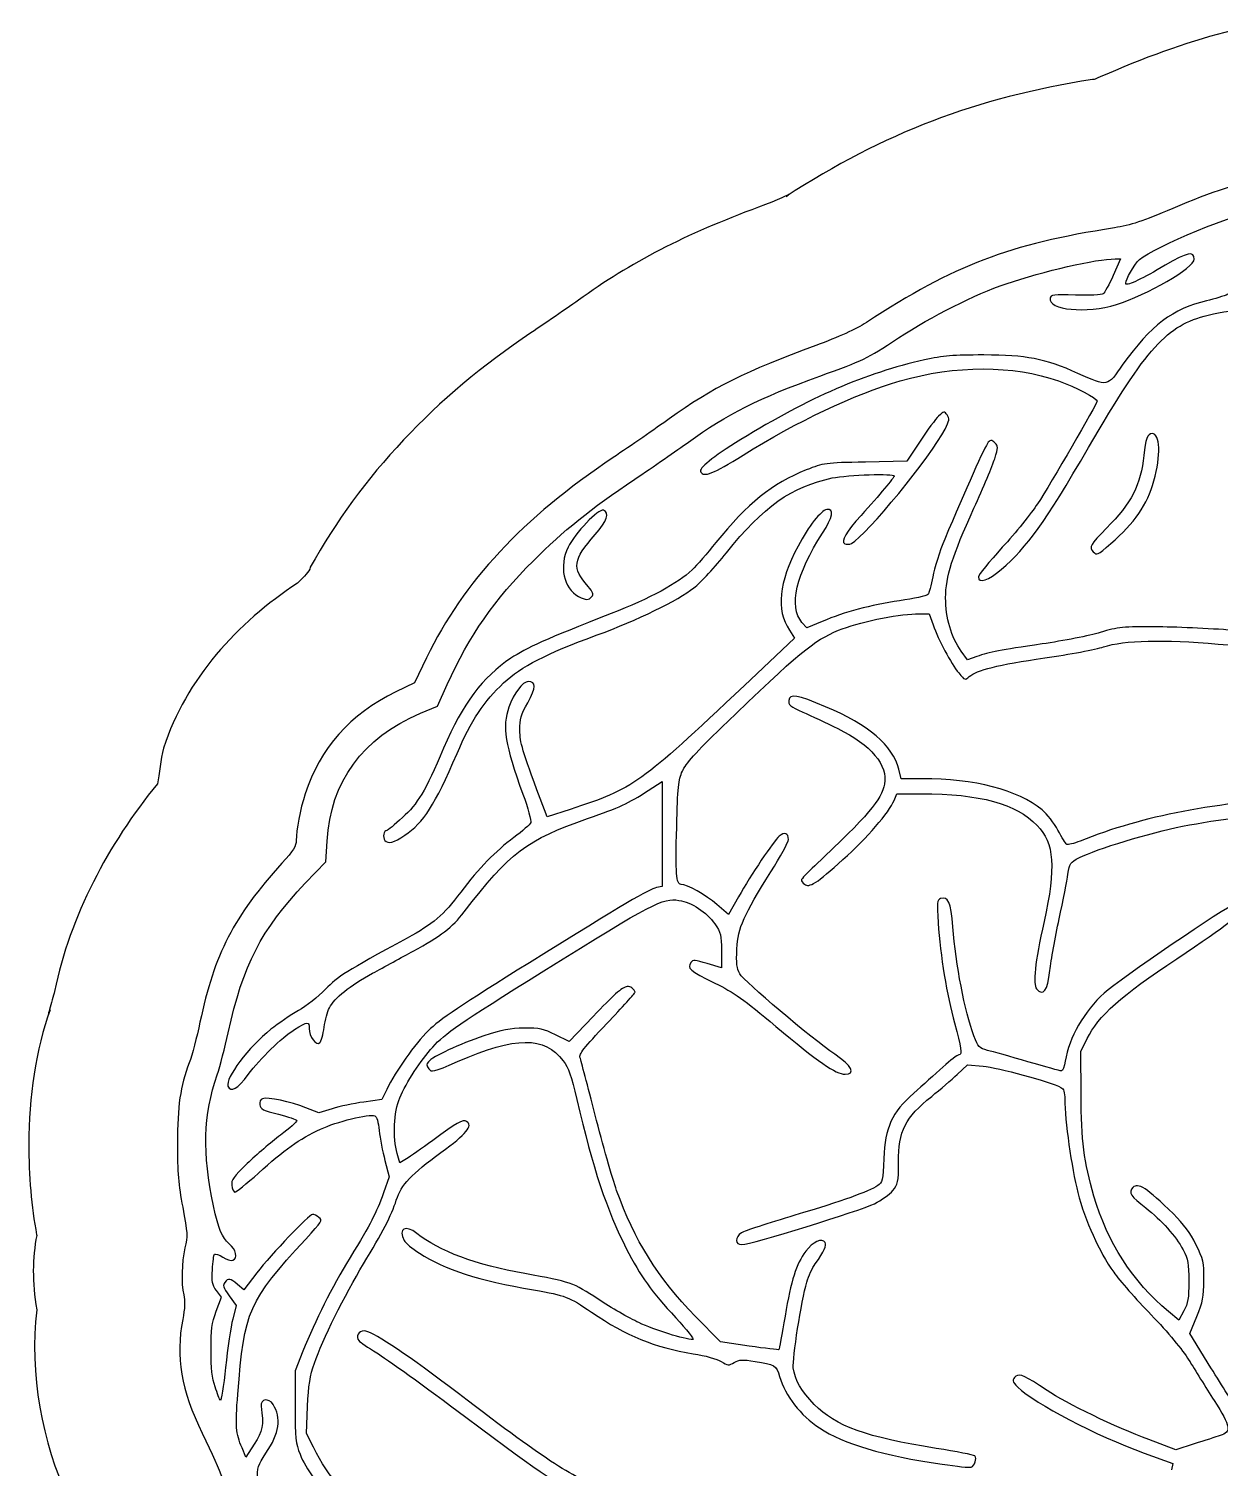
# Model space of a CAD drawing. Extents: x 3 to 1707, y 187 to 1378.
# Drawn here: x 2.9 to 86.6, y 251.8 to 352.9 of the extents above; entities that cross this region are included whole.
import ezdxf

# ---------------------------------------------------------------- set-up
doc = ezdxf.new("R2010")
doc.units = 0
doc.layers.add('Drawings', color=7, linetype='CONTINUOUS')

msp = doc.modelspace()

# ---------------------------------------------------------------- linework, layer by layer
at = {"layer": 'Drawings', "color": 7}
for points in [[(79.254767, 336.747891), (79.629465, 336.747891), (79.123007, 335.587492)], [(67.224002, 325.972052), (67.223827, 325.971939)], [(65.552147, 323.935135), (64.62162, 322.527895), (61.714704, 322.4703)], [(70.567171, 323.995807), (70.567188, 323.996852)], [(81.865309, 324.470063), (81.865411, 324.470063)], [(43.309768, 319.079165), (43.30978, 319.079644)], [(65.234651, 311.800673), (66.202259, 311.811966), (66.473984, 311.021925)], [(56.378519, 310.656705), (56.740863, 310.105317), (53.224573, 306.780613)], [(58.671927, 311.269782), (57.593156, 310.813058), (57.25965, 311.199849)], [(30.891616, 308.724023), (30.031058, 306.950575), (28.721722, 306.316888)], [(69.533348, 308.795876), (68.882781, 308.565496), (68.442225, 309.178629)], [(30.463196, 304.817384), (31.661371, 305.327608), (32.340756, 306.837728)], [(65.692025, 300.222116), (64.226224, 300.222116), (64.061574, 300.880478)], [(46.455526, 299.386366), (47.447818, 300.024119), (47.439347, 296.3373), (47.430876, 292.650482), (47.047955, 292.568042)], [(40.962851, 298.061426), (39.348828, 297.534741), (38.862968, 298.839129)], [(63.723962, 298.679076), (63.925716, 299.160503), (65.60975, 299.160503)], [(22.368255, 292.868158), (23.801128, 294.386493), (23.89177, 295.826652)], [(52.808242, 291.926394), (52.104172, 290.67963), (51.284806, 291.383249)], [(51.601858, 288.1243), (51.601858, 286.918672), (50.601321, 287.223163)], [(42.593356, 283.515848), (40.909322, 281.742372), (39.945845, 282.219677)], [(76.866838, 278.018879), (76.854131, 281.051485), (77.294709, 281.960838)], [(68.170485, 279.438484), (68.895152, 280.109184), (69.990388, 280.022792)], [(28.091291, 278.380373), (27.753674, 277.680875), (26.473137, 277.499902)], [(24.25796, 277.030813), (23.319191, 276.738659), (22.409241, 277.100774)], [(27.96364, 273.38928), (28.264196, 272.245369), (27.856567, 271.113795)], [(29.46649, 273.500376), (29.017692, 273.233011), (28.828391, 273.883129)], [(18.963049, 265.492347), (18.044877, 264.311394), (17.60019, 264.685847)], [(16.105579, 262.793199), (16.472015, 263.788973), (16.122044, 264.258062)], [(17.015523, 263.891825), (17.505494, 263.196449), (17.266692, 262.241811)], [(53.558045, 260.349785), (51.528154, 260.646033), (49.782374, 262.440062)], [(84.088811, 262.819004), (83.73884, 262.164735), (83.001817, 262.781963)], [(85.986945, 258.823572), (84.504679, 261.234801), (84.998761, 262.428092)], [(22.199222, 259.983407), (21.651597, 258.617303), (21.651597, 256.119653)], [(22.940387, 253.235241), (22.442174, 254.218649), (22.528608, 256.115559)], [(18.781897, 253.464888), (18.193096, 252.555507), (17.921342, 253.197438)], [(84.817281, 253.478496), (83.524388, 253.071152), (81.630385, 253.774772)], [(67.100171, 252.050279), (67.104407, 252.050279)], [(81.296955, 252.832499), (83.314495, 252.104176), (83.228062, 251.651575)]]:
    msp.add_lwpolyline(points, dxfattribs=at)
msp.add_lwpolyline([(44.98554, 285.614454)], close=True, dxfattribs=at)
for points in [[(88.045886, 352.916323), (85.167388, 352.251354), (82.38795, 351.309844), (79.288121, 349.994841)], [(79.288121, 349.994841), (77.373734, 349.182695), (77.930511, 349.391223), (77.661724, 349.348817)], [(77.661724, 349.348817), (69.448088, 348.05417), (63.05697, 345.6142), (56.139915, 341.127573)], [(90.32262, 342.641956), (88.010386, 342.108016), (86.057165, 341.455187), (83.306524, 340.288294)], [(56.139915, 341.127573), (56.734744, 341.513403), (55.882901, 340.998266), (54.707045, 340.567941)], [(54.707045, 340.567941), (49.41607, 338.630742), (45.572155, 336.719291), (41.889472, 334.078981)], [(83.306524, 340.288294), (81.192286, 339.391364), (80.349331, 339.110785), (79.205567, 338.930434)], [(80.807041, 336.533886), (81.384795, 337.305858), (86.654055, 339.563387), (89.65128, 340.323585)], [(79.205567, 338.930434), (71.744512, 337.754393), (68.041738, 336.342213), (61.780584, 332.280999)], [(84.817433, 336.731403), (84.817433, 337.31797), (84.329276, 337.216783), (82.783409, 336.303478)], [(71.612812, 335.003212), (74.200408, 335.889753), (77.959217, 336.747891), (79.254767, 336.747891)], [(79.357706, 333.542472), (81.492458, 334.201314), (84.817433, 336.14303), (84.817433, 336.731403)], [(80.012383, 334.978509), (79.919427, 335.071395), (80.363156, 335.94077), (80.807041, 336.533886)], [(82.783409, 336.303478), (81.198162, 335.366908), (80.135076, 334.855893), (80.012383, 334.978509)], [(64.036736, 331.188838), (66.442045, 332.756779), (69.388234, 334.241066), (71.612812, 335.003212)], [(79.123007, 335.587492), (78.845718, 334.950106), (78.529191, 334.366589), (78.418937, 334.291377)], [(41.889472, 334.078981), (41.131054, 333.535216), (39.322451, 332.285968), (38.22085, 331.548412)], [(74.688547, 333.990979), (74.522625, 333.149781), (77.239252, 332.888627), (79.357706, 333.542472)], [(76.47963, 334.200749), (74.945589, 334.24084), (74.733026, 334.214866), (74.688547, 333.990979)], [(78.418937, 334.291377), (78.308671, 334.216842), (77.437056, 334.175622), (76.47963, 334.200749)], [(85.67386, 333.801734), (83.34105, 333.272255), (81.738265, 332.054289), (79.810638, 329.341335)], [(87.168479, 334.258457), (86.917056, 334.136774), (86.244699, 333.931295), (85.67386, 333.801734)], [(77.385449, 323.486034), (81.544276, 330.601905), (82.8534, 332.051522), (85.789132, 332.801839)], [(85.789132, 332.801839), (87.82183, 333.321408), (89.207689, 333.205936), (95.053353, 332.024164)], [(61.780584, 332.280999), (61.049126, 331.806545), (59.82359, 331.24536), (58.235477, 330.663904)], [(38.22085, 331.548412), (31.450499, 327.015454), (26.27988, 321.496943), (22.718709, 315.081163)], [(58.502908, 328.510131), (61.645088, 329.644189), (61.728297, 329.684054), (64.036736, 331.188838)], [(58.235477, 330.663904), (53.30925, 328.860247), (50.998578, 327.70555), (47.933658, 325.508129)], [(70.027607, 329.995604), (67.870299, 329.997693), (67.189078, 329.942526), (65.856659, 329.645827)], [(76.644318, 328.703554), (74.293083, 329.745489), (73.02966, 329.991369), (70.027607, 329.995604)], [(65.856659, 329.645827), (61.703906, 328.7212), (57.772188, 327.014353), (52.964966, 324.04976)], [(64.15614, 328.168626), (68.012914, 329.292436), (72.130525, 329.292746), (75.285567, 328.168626)], [(79.810638, 329.341335), (78.659494, 327.721248), (78.798063, 327.749142), (76.644318, 328.703554)], [(49.275749, 323.872825), (51.959244, 325.81519), (54.302909, 326.994308), (58.502908, 328.510131)], [(53.125542, 322.963472), (56.903662, 325.327693), (60.938508, 327.231069), (64.15614, 328.168626)], [(75.285567, 328.168626), (76.46831, 327.747279), (77.990712, 326.950123), (77.990712, 326.753143)], [(77.990712, 326.753143), (77.990712, 326.567653), (74.702439, 320.892873), (73.811524, 319.54001)], [(66.861502, 325.700339), (66.650006, 325.501579), (66.062397, 324.708433), (65.552147, 323.935135)], [(67.223827, 325.971939), (67.147304, 325.960646), (67.047373, 325.874818), (66.861502, 325.700339)], [(67.454587, 325.778657), (67.354034, 325.916151), (67.300497, 325.981933), (67.224002, 325.972052)], [(67.31038, 324.791099), (67.619644, 325.400505), (67.635581, 325.531308), (67.454587, 325.778657)], [(47.933658, 325.508129), (46.991746, 324.832827), (45.216684, 323.606024), (43.989165, 322.784137)], [(60.734842, 316.759128), (61.796642, 317.327004), (66.333959, 322.867678), (67.31038, 324.791099)], [(45.512406, 321.268172), (46.792945, 322.1308), (48.486507, 323.301561), (49.275749, 323.872825)], [(52.964966, 324.04976), (50.939311, 322.800568), (49.98452, 322.029105), (50.144529, 321.770181)], [(70.344849, 323.856817), (70.141824, 323.646199), (68.72604, 320.490413), (67.293844, 317.059243)], [(70.567188, 323.996852), (70.501198, 323.999675), (70.438596, 323.95422), (70.344849, 323.856817)], [(70.814218, 323.823022), (70.701862, 323.935389), (70.633133, 323.991007), (70.567171, 323.995807)], [(70.801511, 322.707908), (71.056069, 323.513279), (71.054516, 323.582506), (70.814218, 323.823022)], [(81.865411, 324.470063), (81.535743, 324.470063), (81.379699, 324.065232), (81.268391, 322.931117)], [(81.984837, 321.141209), (82.483112, 322.938937), (82.427268, 324.470063), (81.865309, 324.470063)], [(43.989165, 322.784137), (37.623934, 318.522412), (33.475861, 314.069777), (30.891616, 308.724023)], [(50.144529, 321.770181), (50.380563, 321.388501), (51.009723, 321.639463), (53.125542, 322.963472)], [(69.339822, 319.230944), (69.993508, 320.671612), (70.652679, 322.236136), (70.801511, 322.707908)], [(71.246378, 314.910891), (73.151679, 316.577082), (74.232243, 318.090732), (77.385449, 323.486034)], [(81.268391, 322.931117), (81.067286, 320.883471), (80.402434, 319.580947), (78.649696, 317.816506)], [(57.560223, 321.914818), (55.17355, 320.965996), (53.425536, 319.562963), (51.21525, 316.816638)], [(61.714704, 322.4703), (58.84835, 322.41327), (58.787109, 322.402541), (57.560223, 321.914818)], [(59.388447, 321.351092), (60.506784, 321.582037), (63.736454, 321.685878), (63.736454, 321.491127)], [(38.393374, 315.540428), (40.500654, 317.643918), (42.390949, 319.165416), (45.512406, 321.268172)], [(51.952349, 316.096559), (54.526666, 319.333712), (56.555885, 320.766389), (59.388447, 321.351092)], [(63.736454, 321.491127), (63.736454, 321.381019), (62.72114, 320.173047), (61.414207, 318.725999)], [(78.954406, 316.746649), (80.618095, 318.169755), (81.525032, 319.482415), (81.984837, 321.141209)], [(43.30978, 319.079644), (42.966747, 319.21121), (41.304994, 317.478276), (40.826977, 316.491452)], [(42.729213, 317.371527), (43.58117, 318.347764), (43.770245, 318.902624), (43.309768, 319.079165)], [(59.001322, 319.137211), (58.597511, 319.079052), (57.72251, 317.962611), (56.983782, 316.561357)], [(58.708989, 317.483075), (59.427479, 318.589973), (59.536596, 319.214315), (59.001322, 319.137211)], [(61.414207, 318.725999), (60.343997, 317.540953), (59.976045, 316.906475), (60.261336, 316.73033)], [(67.3511, 312.927136), (67.361548, 314.440672), (67.798255, 315.833485), (69.339822, 319.230944)], [(73.811524, 319.54001), (73.371135, 318.871258), (72.257561, 317.493973), (71.332832, 316.478634)], [(78.649696, 317.816506), (77.510551, 316.669743), (77.402826, 316.482587), (77.71917, 316.166463)], [(42.231, 313.734116), (41.087679, 315.049232), (41.158975, 315.572246), (42.729213, 317.371527)], [(51.21525, 316.816638), (50.611461, 316.066434), (49.857089, 315.199431), (49.53535, 314.89093)], [(57.25965, 311.199849), (56.312554, 312.300197), (56.847323, 314.615067), (58.708989, 317.483075)], [(60.261336, 316.73033), (60.369061, 316.663983), (60.582002, 316.677535), (60.734842, 316.759128)], [(67.293844, 317.059243), (66.93251, 316.193567), (66.555073, 315.002422), (66.453882, 314.409362)], [(77.71917, 316.166463), (77.977172, 315.908697), (77.972118, 315.906439), (78.954406, 316.746649)], [(40.826977, 316.491452), (40.179067, 315.15392), (40.50943, 313.6056), (41.568111, 313.030948)], [(49.667186, 313.6318), (50.145644, 314.007891), (51.173713, 315.117443), (51.952349, 316.096559)], [(56.983782, 316.561357), (55.61643, 313.967743), (55.425329, 312.105785), (56.378519, 310.656705)], [(71.332832, 316.478634), (70.408103, 315.463267), (69.648798, 314.525484), (69.648798, 314.396544)], [(22.718709, 315.081163), (22.631428, 314.723905), (22.328325, 314.477629), (21.816999, 313.970171)], [(32.340756, 306.837728), (33.910382, 310.306476), (35.637969, 312.789981), (38.393374, 315.540428)], [(49.53535, 314.89093), (48.553005, 313.948997), (46.611609, 312.898762), (43.849165, 311.817217)], [(69.648798, 314.396544), (69.648798, 313.918392), (70.381961, 314.154871), (71.246378, 314.910891)], [(21.816999, 313.970171), (17.59027, 311.161904), (13.963454, 307.221328), (12.416889, 302.374816)], [(42.490415, 313.014009), (42.631233, 313.183688), (42.580209, 313.33256), (42.231, 313.734116)], [(42.807534, 310.298881), (45.735595, 311.37941), (48.527911, 312.73631), (49.667186, 313.6318)], [(66.453882, 314.409362), (66.352681, 313.816302), (66.191701, 313.252435), (66.09978, 313.158476)], [(41.568111, 313.030948), (42.082199, 312.75229), (42.270075, 312.749184), (42.490415, 313.014009)], [(64.11517, 312.722307), (62.057449, 312.422558), (60.253127, 311.942232), (58.671927, 311.269782)], [(66.09978, 313.158476), (66.007869, 313.064461), (65.116086, 312.868101), (64.11517, 312.722307)], [(68.442225, 309.178629), (67.760942, 310.118501), (67.342669, 311.557136), (67.3511, 312.927136)], [(43.849165, 311.817217), (39.204965, 309.998879), (37.931553, 309.435266), (36.80423, 308.681759)], [(59.824358, 310.648517), (61.155976, 311.199792), (63.900882, 311.783818), (65.234651, 311.800673)], [(51.634774, 303.842728), (57.099709, 309.125184), (58.049527, 309.913757), (59.824358, 310.648517)], [(66.473984, 311.021925), (66.828403, 309.9888), (67.721509, 308.312981), (68.273311, 307.647814)], [(82.313859, 310.886153), (79.752486, 310.905916), (79.497677, 310.880507), (78.21701, 310.495269)], [(87.818848, 310.618788), (86.291573, 310.754023), (83.815244, 310.875707), (82.313859, 310.886153)], [(36.301985, 306.949446), (37.566565, 308.119501), (39.254753, 308.987775), (42.807534, 310.298881)], [(74.124276, 309.688769), (71.112986, 309.254406), (70.489236, 309.133823), (69.533348, 308.795876)], [(78.21701, 310.495269), (77.466309, 310.269406), (75.625683, 309.9054), (74.124276, 309.688769)], [(78.443373, 309.483036), (79.891907, 309.953621), (82.64944, 310.02378), (86.492954, 309.684619)], [(86.492954, 309.684619), (90.211623, 309.356581), (93.780364, 309.318664), (95.048971, 309.598226)], [(36.80423, 308.681759), (34.814055, 307.35151), (33.443374, 305.514651), (32.081545, 302.357397)], [(69.014445, 307.396824), (69.522019, 307.85589), (71.025426, 308.225459), (74.317708, 308.705333)], [(74.317708, 308.705333), (76.045191, 308.95717), (77.901203, 309.306891), (78.443373, 309.483036)], [(68.273311, 307.647814), (68.700186, 307.133242), (68.718548, 307.129176), (69.014445, 307.396824)], [(33.024527, 301.987066), (34.029173, 304.315149), (34.933159, 305.682919), (36.301985, 306.949446)], [(38.035378, 307.039819), (37.63203, 307.039819), (37.023562, 306.237808), (36.672496, 305.241696)], [(37.990057, 305.562647), (38.585731, 306.640973), (38.597788, 307.039819), (38.035378, 307.039819)], [(53.224573, 306.780613), (45.850288, 299.80825), (45.471247, 299.537299), (40.962851, 298.061426)], [(28.721722, 306.316888), (25.530294, 304.771279), (23.376634, 302.346301), (22.360284, 299.16135)], [(37.43834, 303.632817), (37.427893, 304.411649), (37.507069, 304.68819), (37.990057, 305.562647)], [(56.333164, 305.71118), (56.291204, 305.417304), (56.433096, 305.300392), (57.317217, 304.904708)], [(58.914798, 305.279161), (56.898438, 306.129619), (56.404421, 306.210958), (56.333164, 305.71118)], [(23.89177, 295.826652), (24.146864, 300.021154), (26.379421, 303.075839), (30.463196, 304.817384)], [(36.672496, 305.241696), (36.185097, 303.858595), (36.378728, 302.645287), (37.652457, 299.131282)], [(57.317217, 304.904708), (57.886263, 304.650047), (58.994991, 304.125424), (59.779444, 303.740243)], [(64.061574, 300.880478), (63.638432, 302.559883), (61.961796, 303.993972), (58.914798, 305.279161)], [(38.862968, 298.839129), (37.600709, 302.23241), (37.450988, 302.737326), (37.43834, 303.632817)], [(48.855507, 300.748433), (49.088152, 301.274073), (49.807705, 302.076649), (51.634774, 303.842728)], [(59.779444, 303.740243), (62.101482, 302.600115), (63.309184, 301.165489), (63.061036, 299.84357)], [(12.416889, 302.374816), (12.15883, 301.566114), (12.158887, 300.550831), (11.976334, 299.864801)], [(32.081545, 302.357397), (30.754355, 299.280437), (30.284243, 298.486528), (29.191116, 297.485532)], [(29.360014, 296.251106), (30.698485, 297.156195), (31.442208, 298.320406), (33.024527, 301.987066)], [(48.456124, 296.81884), (48.530133, 299.631061), (48.581129, 300.128524), (48.855507, 300.748433)], [(11.976334, 299.864801), (8.499335, 295.598728), (5.863419, 290.594225), (4.750246, 285.278003)], [(63.061036, 299.84357), (62.855074, 298.745819), (61.905361, 297.631439), (58.157179, 294.103487)], [(74.124527, 298.028958), (72.406552, 299.435774), (69.390561, 300.222116), (65.692025, 300.222116)], [(22.360284, 299.16135), (22.002641, 298.04059), (21.726202, 296.61466), (21.726202, 295.881904)], [(37.652457, 299.131282), (38.006031, 298.155836), (38.255108, 297.25741), (38.208308, 297.135613)], [(42.198101, 297.419523), (44.483224, 298.21298), (45.020713, 298.462784), (46.455526, 299.386366)], [(60.137663, 294.531413), (61.822731, 296.054096), (63.385526, 297.862553), (63.723962, 298.679076)], [(65.60975, 299.160503), (69.798299, 299.158414), (72.280702, 298.481813), (73.774604, 296.938548)], [(93.011179, 298.94232), (86.226071, 298.574248), (81.263839, 297.623449), (76.804965, 295.839809)], [(29.191116, 297.485532), (28.649308, 296.989395), (28.15415, 296.584395), (28.091749, 296.584395)], [(33.522661, 290.85648), (36.726505, 295.026505), (37.929782, 295.937382), (42.198101, 297.419523)], [(75.240357, 296.601137), (74.971398, 297.105404), (74.468404, 297.747335), (74.124527, 298.028958)], [(83.99819, 296.876803), (86.521595, 297.383413), (89.593238, 297.736719), (92.793036, 297.889036)], [(28.091749, 296.584395), (27.877768, 296.584395), (27.788307, 296.092409), (27.964202, 295.880775)], [(38.208308, 297.135613), (38.161519, 297.01393), (37.624378, 296.539928), (37.014244, 296.086367)], [(48.760811, 292.794611), (48.427135, 292.796728), (48.37011, 293.54569), (48.456124, 296.81884)], [(56.303936, 295.938257), (56.303936, 296.402151), (56.028963, 296.505964), (55.665743, 296.18106)], [(73.774604, 296.938548), (74.985067, 295.688085), (75.108817, 293.99784), (74.264594, 290.173894)], [(75.862084, 295.601241), (75.788075, 295.646978), (75.509312, 296.096841), (75.240357, 296.601137)], [(76.75564, 294.675429), (77.973863, 295.288562), (81.648347, 296.405031), (83.99819, 296.876803)], [(21.726202, 295.881904), (21.726202, 295.48111), (21.532467, 295.166229), (20.725665, 294.277148)], [(27.964202, 295.880775), (28.18095, 295.619621), (28.584687, 295.726623), (29.360014, 296.251106)], [(37.014244, 296.086367), (35.718338, 295.122948), (34.591058, 293.96108), (33.292096, 292.247317)], [(55.665743, 296.18106), (55.244222, 295.804038), (53.673289, 293.462798), (52.808242, 291.926394)], [(55.072831, 293.666922), (55.749941, 294.738219), (56.303936, 295.760023), (56.303936, 295.938257)], [(76.804965, 295.839809), (76.360995, 295.662224), (75.93608, 295.555419), (75.862084, 295.601241)], [(57.432515, 292.803222), (57.762522, 292.529645), (58.311141, 292.880862), (60.137663, 294.531413)], [(75.944497, 293.519179), (76.045699, 294.284799), (76.081109, 294.3359), (76.75564, 294.675429)], [(20.725665, 294.277148), (17.355301, 290.563423), (15.967626, 287.876585), (14.969492, 283.109718)], [(52.69295, 288.260129), (52.774753, 289.777985), (53.140398, 290.609556), (55.072831, 293.666922)], [(58.157179, 294.103487), (57.638138, 293.614945), (57.214298, 293.163332), (57.214298, 293.09947)], [(75.326881, 290.363167), (75.608179, 291.659649), (75.886312, 293.078831), (75.944497, 293.519179)], [(16.953831, 282.371428), (17.996046, 287.152045), (19.24705, 289.571772), (22.368255, 292.868158)], [(47.047955, 292.568042), (46.4756, 292.442123), (44.860269, 291.485368), (38.113129, 287.288805)], [(51.284806, 291.383249), (50.51262, 292.043475), (49.175352, 292.790404), (48.760811, 292.794611)], [(57.214298, 293.09947), (57.214298, 293.035663), (57.313383, 292.902122), (57.432515, 292.803222)], [(33.292096, 292.247317), (32.075813, 290.642616), (31.330042, 290.000798), (29.5164, 289.0131)], [(39.126034, 286.712967), (46.804797, 291.50499), (47.453658, 291.84545), (48.616711, 291.671225)], [(48.616711, 291.671225), (49.514646, 291.536554), (50.55277, 290.853121), (51.12835, 290.017089)], [(67.001121, 291.79096), (66.750036, 291.694686), (66.735014, 291.547875), (66.828253, 290.083323)], [(67.853436, 289.811779), (67.718717, 291.542793), (67.523578, 291.991329), (67.001121, 291.79096)], [(87.637699, 291.391832), (87.140327, 291.287088), (79.544901, 286.103758), (78.496993, 285.153863)], [(29.952847, 288.10369), (31.8935, 289.160221), (32.688434, 289.770672), (33.522661, 290.85648)], [(74.672223, 286.742188), (74.750016, 287.436378), (75.045594, 289.066714), (75.326881, 290.363167)], [(83.586134, 287.569214), (87.278791, 290.014915), (88.218951, 290.778134), (88.057658, 291.198437)], [(51.12835, 290.017089), (51.559441, 289.390884), (51.601858, 289.225354), (51.601858, 288.1243)], [(66.828253, 290.083323), (66.973081, 287.803462), (67.439948, 284.954115), (67.977013, 283.055342)], [(69.343944, 282.150111), (68.688083, 283.901876), (68.06256, 287.123981), (67.853436, 289.811779)], [(74.264594, 290.173894), (73.627118, 287.286292), (73.461127, 285.787973), (73.741677, 285.450167)], [(29.5164, 289.0131), (25.165397, 286.643514), (24.679306, 286.339474), (23.776712, 285.420918)], [(27.095365, 286.548313), (27.896306, 286.98293), (29.181335, 287.68367), (29.952847, 288.10369)], [(38.113129, 287.288805), (33.341895, 284.321191), (31.765648, 283.262006), (31.018781, 282.523914)], [(49.464892, 287.321978), (49.180191, 286.872737), (49.320911, 286.747976), (51.144815, 285.852994)], [(50.601321, 287.223163), (49.762096, 287.479236), (49.576203, 287.497587), (49.464892, 287.321978)], [(52.886487, 286.515478), (52.675668, 286.888858), (52.637718, 287.238155), (52.69295, 288.260129)], [(77.294709, 281.960838), (78.059009, 283.531743), (79.709523, 285.001744), (83.586134, 287.569214)], [(24.056694, 284.116502), (24.420871, 284.820263), (25.49397, 285.679333), (27.095365, 286.548313)], [(31.323505, 281.363769), (32.204555, 282.336561), (33.099431, 282.951925), (39.126034, 286.712967)], [(59.564963, 280.857694), (57.930112, 281.96911), (53.181455, 285.991928), (52.886487, 286.515478)], [(73.741677, 285.450167), (74.206412, 284.890563), (74.512426, 285.315214), (74.672223, 286.742188)], [(4.750246, 285.278003), (4.625014, 284.679579), (4.053277, 282.933319), (4.449667, 283.985982)], [(23.776712, 285.420918), (23.273777, 284.909112), (22.420008, 284.237198), (21.878578, 283.923164)], [(44.985571, 285.614369), (44.606214, 285.552257), (43.985624, 284.985059), (42.593356, 283.515848)], [(45.302604, 285.523827), (45.209647, 285.600902), (45.112031, 285.635064), (44.98554, 285.614454)], [(45.537283, 285.215241), (45.537283, 285.27933), (45.430603, 285.417671), (45.302604, 285.523827)], [(51.144815, 285.852994), (52.483306, 285.196212), (53.167415, 284.710917), (55.422833, 282.8122)], [(43.552692, 283.013839), (44.643436, 284.160997), (45.537283, 285.151181), (45.537283, 285.215241)], [(78.496993, 285.153863), (77.072828, 283.862915), (76.027303, 282.043955), (75.746544, 280.368419)], [(4.449667, 283.985982), (3.420122, 281.252814), (2.942674, 277.769695), (2.942674, 274.571419)], [(21.878578, 283.923164), (21.337148, 283.609101), (20.469274, 283.018469), (19.951603, 282.610561)], [(23.690238, 282.750426), (23.761085, 283.251447), (23.926414, 283.864835), (24.056694, 284.116502)], [(14.969492, 283.109718), (14.752687, 282.074249), (14.415434, 280.791884), (14.216007, 280.262291)], [(16.175638, 279.416999), (16.381176, 280.019404), (16.730791, 281.348354), (16.953831, 282.371428)], [(19.951603, 282.610561), (18.390516, 281.380426), (16.719996, 279.167082), (16.933528, 278.611007)], [(18.362287, 279.433967), (19.211081, 280.57466), (20.675154, 281.998105), (21.606818, 282.585857)], [(21.606818, 282.585857), (22.550142, 283.181063), (22.636175, 283.186399), (22.636175, 282.67225)], [(22.636175, 282.67225), (22.636175, 282.101494), (23.14634, 281.429664), (23.393794, 281.672354)], [(23.393794, 281.672354), (23.487823, 281.764393), (23.619408, 282.249378), (23.690238, 282.750426)], [(31.018781, 282.523914), (30.057878, 281.574273), (28.729739, 279.695968), (28.091291, 278.380373)], [(37.747133, 282.692888), (36.755007, 282.684418), (36.196545, 282.576851), (34.906097, 282.145622)], [(39.945845, 282.219677), (39.091675, 282.64461), (38.83967, 282.701301), (37.747133, 282.692888)], [(41.675132, 280.610826), (41.587004, 280.873392), (41.914244, 281.290617), (43.552692, 283.013839)], [(55.422833, 282.8122), (58.376782, 280.325392), (59.634638, 279.458699), (60.289632, 279.458699)], [(67.977013, 283.055342), (68.465784, 281.327179), (68.533959, 280.821048), (68.281723, 280.821048)], [(29.001258, 277.792169), (29.480307, 278.904149), (30.46613, 280.417092), (31.323505, 281.363769)], [(34.906097, 282.145622), (33.216813, 281.581162), (31.311911, 280.693323), (31.011019, 280.33101)], [(33.061345, 280.343376), (37.195507, 282.128259), (39.151953, 282.14229), (40.480978, 280.400971)], [(70.303309, 281.129634), (69.711137, 281.274468), (69.646607, 281.341662), (69.343944, 282.150111)], [(14.216007, 280.262291), (13.582473, 278.580459), (13.384288, 277.238381), (13.384288, 274.559222)], [(31.011019, 280.33101), (30.873363, 280.165283), (30.87822, 280.052634), (31.035585, 279.837245)], [(31.035585, 279.837245), (31.229518, 279.572139), (31.330912, 279.596137), (33.061345, 280.343376)], [(40.480978, 280.400971), (40.867903, 279.893965), (41.055991, 279.356129), (41.444455, 277.681129)], [(42.733307, 276.578381), (42.210954, 278.620578), (41.733739, 280.435952), (41.675132, 280.610826)], [(60.289632, 279.458699), (61.066602, 279.458699), (60.764612, 280.042131), (59.564963, 280.857694)], [(68.281723, 280.821048), (68.196136, 280.821048), (67.690793, 280.432112), (67.157648, 279.952831)], [(73.136103, 280.331377), (71.92665, 280.685446), (70.652478, 281.044314), (70.303309, 281.129634)], [(75.483035, 279.685381), (75.401881, 279.685381), (74.345556, 279.977309), (73.136103, 280.331377)], [(75.746544, 280.368419), (75.683518, 279.993317), (75.564188, 279.685381), (75.483035, 279.685381)], [(15.916223, 270.212319), (15.127933, 273.890668), (15.202581, 276.565846), (16.175638, 279.416999)], [(16.933528, 278.611007), (17.115884, 278.136045), (17.60429, 278.415353), (18.362287, 279.433967)], [(67.157648, 279.952831), (66.624525, 279.473521), (65.707152, 278.651013), (65.119534, 278.125853)], [(66.371179, 277.899567), (66.964932, 278.376956), (67.773652, 279.069819), (68.170485, 279.438484)], [(69.990388, 280.022792), (70.96449, 279.945716), (74.708942, 278.921484), (75.450116, 278.529132)], [(75.450116, 278.529132), (75.645545, 278.425799), (75.717606, 278.199117), (75.717748, 277.673252)], [(19.370568, 277.734461), (19.221955, 277.67743), (19.147551, 277.506339), (19.17703, 277.298263)], [(19.17703, 277.298263), (19.218567, 277.006194), (19.407135, 276.912799), (20.482255, 276.644022)], [(22.409241, 277.100774), (21.329417, 277.529434), (19.714256, 277.866337), (19.370568, 277.734461)], [(26.473137, 277.499902), (25.770626, 277.401652), (24.773968, 277.191345), (24.25796, 277.030813)], [(28.828391, 273.883129), (28.505364, 274.980146), (28.586144, 276.828468), (29.001258, 277.792169)], [(41.444455, 277.681129), (42.564099, 272.853589), (43.55688, 269.864321), (44.91955, 267.213197)], [(65.119534, 278.125853), (63.553492, 276.726349), (63.098349, 275.733484), (63.007275, 273.525588)], [(64.040709, 273.262232), (64.040709, 275.475097), (64.502875, 276.397352), (66.371179, 277.899567)], [(75.717748, 277.673252), (75.718126, 276.261185), (76.197663, 272.853674), (76.640051, 271.139035)], [(77.768565, 270.896261), (77.062849, 273.328523), (76.881594, 274.753803), (76.866838, 278.018879)], [(20.482255, 276.644022), (21.173974, 276.470955), (21.754151, 276.265561), (21.771014, 276.191393)], [(21.771014, 276.191393), (21.787957, 276.11714), (21.266773, 275.657029), (20.614012, 275.16685)], [(23.442681, 275.59887), (24.533213, 276.110421), (26.860794, 276.678608), (27.251324, 276.528804)], [(27.251324, 276.528804), (27.379069, 276.479679), (27.496451, 276.083063), (27.560123, 275.491895)], [(33.699205, 276.129732), (33.434793, 276.292918), (33.018809, 276.058585), (31.319323, 274.800641)], [(44.2403, 271.286806), (43.933357, 272.15443), (43.2557, 274.536128), (42.733307, 276.578381)], [(20.614012, 275.16685), (19.961252, 274.676671), (18.917859, 273.783185), (18.291785, 273.179425)], [(19.074097, 272.504575), (20.861302, 274.126384), (21.953017, 274.900134), (23.442681, 275.59887)], [(27.560123, 275.491895), (27.616823, 274.9649), (27.798585, 274.01797), (27.96364, 273.38928)], [(31.899879, 273.953006), (33.701588, 275.267161), (34.172945, 275.837127), (33.699205, 276.129732)], [(2.942674, 274.571419), (2.942674, 272.317871), (3.123138, 270.1377), (3.494414, 268.16888)], [(13.384288, 274.559222), (13.384288, 272.558584), (13.456377, 271.689604), (13.754855, 270.107067)], [(31.319323, 274.800641), (30.547707, 274.229575), (29.712783, 273.645747), (29.46649, 273.500376)], [(18.291785, 273.179425), (17.326665, 272.248644), (17.157867, 272.013125), (17.200663, 271.648723)], [(28.762398, 270.607721), (29.117618, 271.692004), (29.806341, 272.426482), (31.899879, 273.953006)], [(63.007275, 273.525588), (62.943827, 271.985033), (62.912399, 271.844321), (62.583185, 271.628678)], [(63.641303, 271.278929), (64.014127, 271.72179), (64.040709, 271.853553), (64.040709, 273.262232)], [(17.402417, 271.17554), (17.485886, 271.150131), (18.239995, 271.747679), (19.074097, 272.504575)], [(17.200663, 271.648723), (17.228335, 271.412414), (17.31892, 271.201458), (17.402417, 271.17554)], [(27.856567, 271.113795), (27.327195, 269.640293), (27.009586, 269.023772), (25.517875, 266.571125)], [(49.782374, 262.440062), (47.106592, 265.195252), (45.473173, 267.801909), (44.2403, 271.286806)], [(62.583185, 271.628678), (61.90125, 271.182147), (60.150093, 270.553909), (56.761132, 269.542494)], [(62.352564, 270.35721), (62.840679, 270.603401), (63.421638, 271.018029), (63.641303, 271.278929)], [(76.640051, 271.139035), (77.157598, 269.133089), (78.120419, 266.994788), (79.159916, 265.538846)], [(80.502529, 271.492906), (80.175182, 271.165743), (80.368233, 270.859671), (81.404259, 270.060963)], [(83.347677, 269.637159), (81.472669, 271.474329), (80.873667, 271.863801), (80.502529, 271.492906)], [(13.754855, 270.107067), (14.098899, 268.282122), (14.113805, 268.073453), (13.915496, 267.243209)], [(17.019702, 267.541856), (16.507786, 267.972295), (16.275216, 268.53715), (15.916223, 270.212319)], [(26.460767, 266.12674), (27.788465, 268.321168), (28.408211, 269.526599), (28.762398, 270.607721)], [(53.038931, 267.485108), (53.650897, 267.485108), (61.391807, 269.872536), (62.352564, 270.35721)], [(83.001817, 262.781963), (80.495089, 264.879326), (78.711425, 267.646769), (77.768565, 270.896261)], [(22.878746, 269.607091), (22.643869, 269.607091), (19.992321, 266.81932), (18.963049, 265.492347)], [(22.40524, 267.870656), (23.546853, 269.110277), (23.596901, 269.193169), (23.323413, 269.393086)], [(23.323413, 269.393086), (23.16424, 269.509405), (22.962861, 269.607091), (22.878746, 269.607091)], [(56.761132, 269.542494), (54.884396, 268.982382), (53.193659, 268.425093), (53.006034, 268.303946)], [(81.404259, 270.060963), (82.513978, 269.205365), (83.528764, 268.06775), (84.031173, 267.114806)], [(84.937015, 267.493352), (84.543194, 268.288249), (84.07517, 268.924081), (83.347677, 269.637159)], [(3.502603, 268.131895), (3.193172, 266.519939), (3.166482, 264.867582), (3.502603, 262.897915)], [(3.494414, 268.16888), (3.507121, 268.099145), (3.492096, 268.19429), (3.502603, 268.131895)], [(30.207978, 268.266566), (29.413888, 268.904346), (28.872121, 268.602424), (29.318601, 267.768679)], [(37.800518, 265.439721), (34.373022, 266.048055), (31.759495, 267.020564), (30.207978, 268.266566)], [(53.006034, 268.303946), (52.53099, 267.997365), (52.551798, 267.485108), (53.038931, 267.485108)], [(13.915496, 267.243209), (13.670313, 266.217537), (13.633943, 264.800924), (13.833072, 263.943181)], [(17.270872, 266.377363), (17.635156, 266.517116), (17.501936, 267.136347), (17.019702, 267.541856)], [(17.624897, 256.962433), (18.10496, 262.91652), (18.346528, 263.463476), (22.40524, 267.870656)], [(29.318601, 267.768679), (29.408, 267.601823), (29.888048, 267.200916), (30.385019, 266.87988)], [(44.91955, 267.213197), (45.936194, 265.235258), (46.68635, 264.181692), (48.390557, 262.341332)], [(58.885996, 267.628813), (58.671761, 267.975231), (57.996535, 267.670316), (57.519022, 267.011586)], [(58.190165, 266.131031), (58.835991, 267.024093), (59.016909, 267.41718), (58.885996, 267.628813)], [(84.031173, 267.114806), (84.385507, 266.44275), (84.434374, 266.174764), (84.434691, 264.909282)], [(85.492863, 264.99158), (85.494972, 266.270247), (85.458301, 266.441254), (84.937015, 267.493352)], [(15.83793, 265.722897), (15.872719, 266.26892), (15.941024, 266.755796), (15.990354, 266.805091)], [(15.990354, 266.805091), (16.039685, 266.854498), (16.304487, 266.759636), (16.575021, 266.595321)], [(16.575021, 266.595321), (16.845533, 266.430723), (17.156613, 266.33332), (17.270872, 266.377363)], [(25.517875, 266.571125), (24.197959, 264.400949), (23.093763, 262.208525), (22.199222, 259.983407)], [(23.006225, 259.148137), (23.569959, 260.774323), (25.131933, 263.930561), (26.460767, 266.12674)], [(30.385019, 266.87988), (32.181858, 265.719311), (34.509839, 264.967921), (38.409892, 264.291716)], [(57.519022, 267.011586), (56.843895, 266.08024), (56.501348, 265.001462), (56.069687, 262.452457)], [(57.593125, 264.843132), (57.71477, 265.265129), (57.982939, 265.844524), (58.190165, 266.131031)], [(16.122044, 264.258062), (15.822606, 264.663656), (15.783331, 264.866678), (15.83793, 265.722897)], [(17.60019, 264.685847), (17.07887, 265.124247), (16.975785, 265.139831), (16.714945, 264.825882)], [(42.947317, 263.641569), (41.185153, 264.805272), (40.989309, 264.873765), (37.800518, 265.439721)], [(79.159916, 265.538846), (79.555588, 264.984663), (80.738902, 263.636092), (81.790961, 262.54331)], [(16.714945, 264.825882), (16.551988, 264.629663), (16.603013, 264.476556), (17.015523, 263.891825)], [(38.409892, 264.291716), (40.681185, 263.897895), (40.860884, 263.829741), (42.47792, 262.728094)], [(56.650245, 258.831449), (56.572452, 259.414994), (57.224371, 263.564719), (57.593125, 264.843132)], [(84.434691, 264.909282), (84.434942, 263.698006), (84.381576, 263.36771), (84.088811, 262.819004)], [(84.998761, 262.428092), (85.42964, 263.470817), (85.490756, 263.792784), (85.492863, 264.99158)], [(13.833072, 263.943181), (13.927101, 263.5377), (13.903693, 263.000485), (13.754855, 262.223234)], [(45.796573, 261.999799), (45.111244, 262.322049), (43.82923, 263.059153), (42.947317, 263.641569)], [(3.502603, 262.897915), (2.98276, 258.444461), (3.844328, 253.553115), (5.730131, 249.652518)], [(13.754855, 262.223234), (13.253942, 259.606922), (13.651987, 257.264412), (15.121845, 254.224126)], [(15.743234, 260.056897), (15.738999, 261.534324), (15.794259, 261.950702), (16.105579, 262.793199)], [(17.266692, 262.241811), (17.134712, 261.716623), (16.90709, 260.192443), (16.764368, 258.855391)], [(42.47792, 262.728094), (44.926824, 261.059785), (46.906628, 260.251478), (49.621662, 259.814857)], [(49.592843, 260.814752), (49.025356, 260.814752), (46.911539, 261.475543), (45.796573, 261.999799)], [(48.390557, 262.341332), (49.168414, 261.501348), (49.710897, 260.814752), (49.592843, 260.814752)], [(56.069687, 262.452457), (55.854435, 261.181328), (55.661595, 260.123019), (55.637354, 260.098795)], [(81.790961, 262.54331), (82.974148, 261.314361), (83.987186, 260.102296), (84.442583, 259.362594)], [(26.498102, 261.423989), (26.106456, 261.423989), (25.893028, 261.02009), (26.131649, 260.732707)], [(32.468377, 257.506734), (29.198568, 259.986089), (27.009428, 261.423989), (26.498102, 261.423989)], [(16.027348, 257.481071), (15.822657, 258.092623), (15.747461, 258.778089), (15.743234, 260.056897)], [(26.131649, 260.732707), (26.221048, 260.62514), (26.783141, 260.241766), (27.383367, 259.880978)], [(55.637354, 260.098795), (55.61307, 260.073385), (54.675984, 260.187164), (53.558045, 260.349785)], [(22.528608, 256.115559), (22.595022, 257.610857), (22.695574, 258.251885), (23.006225, 259.148137)], [(27.383367, 259.880978), (27.983488, 259.52019), (30.797645, 257.489117), (33.633622, 255.362984)], [(49.621662, 259.814857), (50.465376, 259.679057), (51.282886, 259.452149), (51.581564, 259.267591)], [(51.581564, 259.267591), (52.061901, 258.97092), (52.115932, 258.968633), (52.503868, 259.197573)], [(52.503868, 259.197573), (52.855062, 259.404802), (53.074329, 259.413272), (53.96556, 259.275778)], [(53.96556, 259.275778), (55.327259, 259.065443), (55.456825, 258.987859), (55.686653, 258.210072)], [(84.442583, 259.362594), (84.847531, 258.704909), (85.64512, 257.424803), (86.217202, 256.519318)], [(16.764368, 258.855391), (16.621658, 257.518338), (16.46179, 256.472931), (16.406135, 256.534676)], [(55.686653, 258.210072), (56.08688, 256.8556), (57.164491, 255.46417), (58.482386, 254.60143)], [(58.120157, 256.255623), (57.217266, 257.164213), (56.767457, 257.952475), (56.650245, 258.831449)], [(72.292044, 258.231049), (71.996526, 257.985987), (72.021476, 257.853236), (72.419789, 257.469834)], [(74.474292, 257.235303), (72.953847, 258.264674), (72.551281, 258.44607), (72.292044, 258.231049)], [(87.778029, 256.021431), (87.606855, 256.236001), (86.801061, 257.497135), (85.986945, 258.823572)], [(16.406135, 256.534676), (16.350479, 256.596506), (16.180831, 257.022541), (16.027348, 257.481071)], [(17.921342, 253.197438), (17.486518, 254.218705), (17.444231, 254.723029), (17.624897, 256.962433)], [(43.750158, 250.067287), (40.535182, 251.478366), (39.654661, 252.057676), (32.468377, 257.506734)], [(72.419789, 257.469834), (73.649268, 256.286086), (77.906902, 254.060319), (81.296955, 252.832499)], [(81.630385, 253.774772), (79.289439, 254.644739), (75.827096, 256.319373), (74.474292, 257.235303)], [(19.271867, 256.118891), (19.444114, 254.747987), (19.37643, 254.381976), (18.781897, 253.464888)], [(20.111829, 256.242269), (19.800226, 256.733464), (19.205671, 256.646112), (19.271867, 256.118891)], [(19.601262, 252.814684), (20.548654, 254.232483), (20.708976, 255.300815), (20.111829, 256.242269)], [(21.651597, 256.119653), (21.652207, 253.858284), (21.684267, 253.532308), (22.001587, 252.745542)], [(66.692658, 253.161328), (61.758212, 253.948714), (59.659594, 254.706428), (58.120157, 256.255623)], [(86.217202, 256.519318), (87.386349, 254.668766), (87.447315, 254.327515), (86.637184, 254.062803)], [(33.633622, 255.362984), (39.37388, 251.059418), (40.112481, 250.575224), (42.770196, 249.392465)], [(15.121845, 254.224126), (16.58849, 251.190673), (16.837417, 250.498826), (17.019982, 248.920213)], [(58.482386, 254.60143), (60.213706, 253.468078), (62.941155, 252.659347), (67.100171, 252.050279)], [(86.637184, 254.062803), (86.345251, 253.967376), (85.526265, 253.703992), (84.817281, 253.478496)], [(29.079481, 246.42533), (25.094428, 249.874964), (24.049367, 251.037255), (22.940387, 253.235241)], [(69.397804, 252.630521), (69.326985, 252.695739), (68.110645, 252.935069), (66.692658, 253.161328)], [(18.995996, 250.889005), (18.995996, 251.828821), (19.045327, 251.982887), (19.601262, 252.814684)], [(22.001587, 252.745542), (22.446695, 251.642145), (23.113495, 250.759726), (25.114361, 248.622582)], [(67.104407, 252.050279), (68.130219, 251.899798), (69.049552, 251.806065), (69.150785, 251.840509)], [(69.150785, 251.840509), (69.39066, 251.922102), (69.563513, 252.477358), (69.397804, 252.630521)]]:
    msp.add_open_spline(points, degree=3, dxfattribs=at)

doc.saveas('drawing.dxf')
